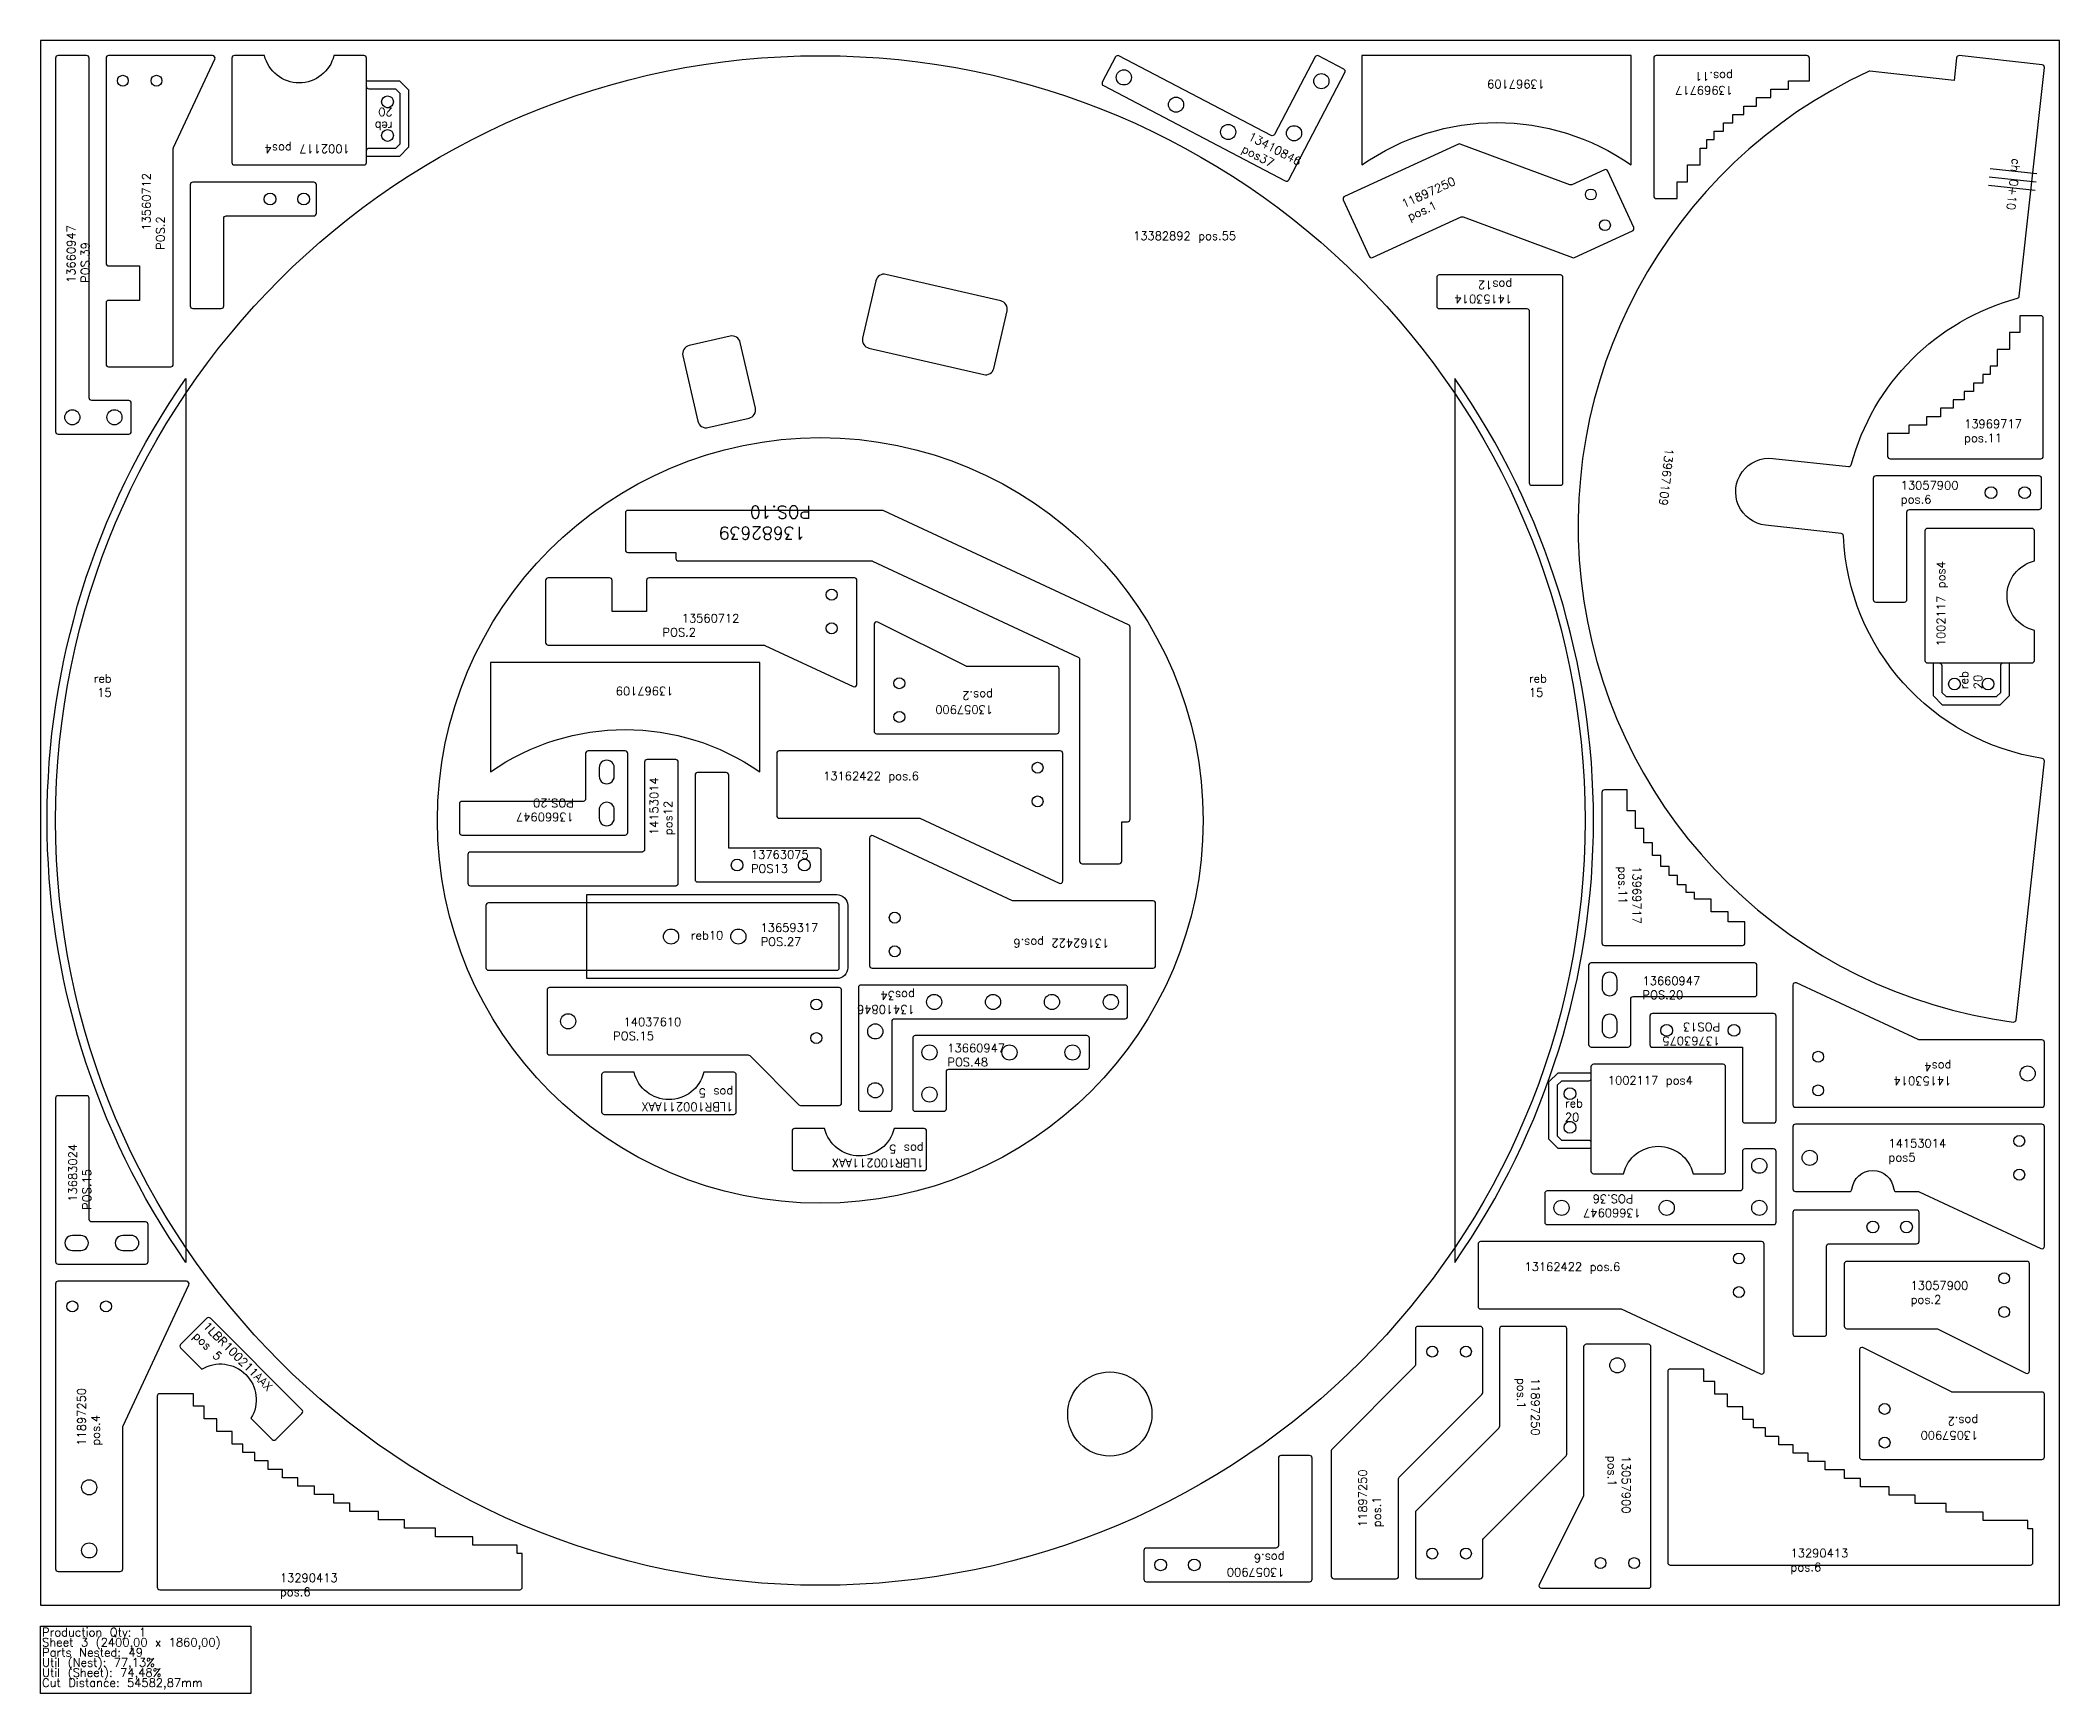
# Model space of a CAD drawing. Header units: millimetres. Extents: x 5040 to 7440, y -105 to 1860.
import ezdxf

# ---------------------------------------------------------------- set-up
doc = ezdxf.new("R2010")
doc.units = ezdxf.units.MM
for name, color, linetype in [('1002117', 7, 'Continuous'), ('11897250 v01', 7, 'Continuous'), ('13057900', 7, 'Continuous'), ('13162422', 7, 'Continuous'), ('13290413', 7, 'Continuous'), ('13382892', 7, 'Continuous'), ('13560712', 7, 'Continuous'), ('13659317v02', 7, 'Continuous'), ('13660947v0', 7, 'Continuous'), ('13682639v0', 7, 'Continuous'), ('13683024v0', 7, 'Continuous'), ('13763075', 7, 'Continuous'), ('13913560', 7, 'Continuous'), ('13967109', 7, 'Continuous'), ('13969717', 7, 'Continuous'), ('14037610v0', 7, 'Continuous'), ('14153014v0', 7, 'Continuous'), ('1LBR100211AAX', 7, 'Continuous'), ('Chanfro', 7, 'Continuous'), ('Rebaixo', 7, 'Continuous'), ('sheet', 24, 'Continuous'), ('Stats', 7, 'Continuous'), ('Texto', 7, 'Continuous')]:
    doc.layers.add(name, color=color, linetype=linetype)
doc.styles.get("Standard").update_dxf_attribs({"font": 'txt.shx'})

msp = doc.modelspace()

# ---------------------------------------------------------------- linework, layer by layer
at = {"color": 2}
for points in [[(6590.5, 1821.8, 0.414213), (6589.2, 1825.9), (6559.1, 1841.6, 0.414213), (6555.1, 1840.4), (6506.8, 1748.3, -0.414214), (6502.8, 1747), (6322, 1841.6, 0.414213), (6318, 1840.4), (6302.2, 1810.3, 0.414214), (6303.5, 1806.2), (6519.6, 1693, 0.414214), (6523.7, 1694.3)], [(6012.3, 590.1, 0.414213), (6015.3, 587.1), (6049.3, 587.1, 0.414213), (6052.3, 590.1), (6052.3, 694.1, -0.414214), (6055.3, 697.1), (6329.3, 697.1, 0.414213), (6332.3, 700.1), (6332.3, 734.1, 0.414213), (6329.3, 737.1), (6015.3, 737.1, 0.414213), (6012.3, 734.1)]]:
    msp.add_lwpolyline(points, format="xyb", close=True, dxfattribs=at)
for centre in [(6327.8, 1816), (6562.6, 1811.6), (6389.8, 1783.6), (6451.8, 1751.1), (6530.1, 1749.6), (6102.3, 717.1), (6172.3, 717.1), (6242.3, 717.1), (6312.3, 717.1), (6032.3, 682.1), (6032.3, 612.1)]:
    msp.add_circle(centre, 9, dxfattribs=at)
at = {"layer": '1002117', "color": 3}
for points in [[(5270.6, 1842, 0.414214), (5267.6, 1839), (5267.6, 1715, 0.414213), (5270.6, 1712), (5424.6, 1712, 0.414214), (5427.6, 1715), (5427.6, 1729, -0.414214), (5430.6, 1732), (5462.6, 1732), (5467.6, 1737), (5467.6, 1797), (5462.6, 1802), (5430.6, 1802, -0.414214), (5427.6, 1805), (5427.6, 1839, 0.414213), (5424.6, 1842), (5388.9, 1842, -0.786796), (5306.3, 1842)], [(7410, 1277, 0.414214), (7407, 1280), (7283, 1280, 0.414213), (7280, 1277), (7280, 1123, 0.414213), (7283, 1120), (7297, 1120, -0.414214), (7300, 1117), (7300, 1085), (7305, 1080), (7365, 1080), (7370, 1085), (7370, 1117, -0.414214), (7373, 1120), (7407, 1120, 0.414213), (7410, 1123), (7410, 1158.7, -0.786796), (7410, 1241.3)], [(7040, 513, 0.414214), (7043, 516), (7043, 640, 0.414213), (7040, 643), (6886, 643, 0.414213), (6883, 640), (6883, 626, -0.414214), (6880, 623), (6848, 623), (6843, 618), (6843, 558), (6848, 553), (6880, 553, -0.414213), (6883, 550), (6883, 516, 0.414213), (6886, 513), (6921.7, 513, -0.786796), (7004.3, 513)]]:
    msp.add_lwpolyline(points, format="xyb", close=True, dxfattribs=at)
for centre in [(5452.6, 1787), (5452.6, 1747), (7315, 1095), (7355, 1095), (6858, 608), (6858, 568)]:
    msp.add_circle(centre, 7, dxfattribs=at)
at = {"layer": '11897250 v01', "color": 2}
for points in [[(6728.6, 1650.1, -0.198912), (6730.9, 1650.2), (6861.2, 1601.8, 0.198912), (6863.5, 1601.9), (6932.3, 1633.5, 0.414213), (6933.8, 1637.4), (6903, 1704.7, 0.414214), (6899, 1706.2), (6860.3, 1688.4, -0.198913), (6858, 1688.3), (6727.7, 1736.7, 0.198912), (6725.4, 1736.6), (6590.1, 1674.6, 0.414213), (6588.6, 1670.6), (6619.4, 1603.4, 0.414214), (6623.4, 1601.9)], [(5135, 40.2, 0.414213), (5138, 43.2), (5138, 212, -0.109518), (5138.3, 213.3), (5216.4, 380.9, 0.548619), (5213.7, 385.2), (5061, 385.2, 0.414213), (5058, 382.2), (5058, 43.2, 0.414213), (5061, 40.2)], [(6654.3, 150.3, -0.198912), (6655.2, 152.4), (6753.4, 250.7, 0.198912), (6754.3, 252.8), (6754.3, 328.5, 0.414214), (6751.3, 331.5), (6677.3, 331.5, 0.414214), (6674.3, 328.5), (6674.3, 285.9, -0.198912), (6673.4, 283.8), (6575.2, 185.6, 0.198913), (6574.3, 183.4), (6574.3, 34.5, 0.414213), (6577.3, 31.5), (6651.3, 31.5, 0.414213), (6654.3, 34.5)], [(6774.3, 212.8, -0.198912), (6773.4, 210.7), (6675.2, 112.4, 0.198912), (6674.3, 110.3), (6674.3, 34.5, 0.414214), (6677.3, 31.5), (6751.3, 31.5, 0.414213), (6754.3, 34.5), (6754.3, 77.2, -0.198912), (6755.2, 79.3), (6853.4, 177.5, 0.198912), (6854.3, 179.6), (6854.3, 328.5, 0.414214), (6851.3, 331.5), (6777.3, 331.5, 0.414214), (6774.3, 328.5)]]:
    msp.add_lwpolyline(points, format="xyb", close=True, dxfattribs=at)
for centre, radius in [((6882.8, 1676.8), 6.5), ((6899.5, 1640.4), 6.5), ((5078, 355.2), 6.5), ((5118, 355.2), 6.5), ((6694.3, 301.5), 6.5), ((6734.3, 301.5), 6.5), ((5098, 140.2), 9), ((5098, 65.2), 9), ((6694.3, 61.5), 6.5), ((6734.3, 61.5), 6.5)]:
    msp.add_circle(centre, radius, dxfattribs=at)
at = {"layer": '13057900', "color": 2}
for points in [[(7221.5, 1192.4), (7255.5, 1192.4, 0.414213), (7258.5, 1195.4), (7258.5, 1299.4, -0.414213), (7261.5, 1302.4), (7415.5, 1302.4, 0.414214), (7418.5, 1305.4), (7418.5, 1339.4, 0.414214), (7415.5, 1342.4), (7221.5, 1342.4, 0.414214), (7218.5, 1339.4), (7218.5, 1195.4, 0.414213)], [(6250.9, 1112.9, 0.414213), (6247.9, 1115.9), (6141.6, 1115.9, -0.116434), (6140.3, 1116.2), (6035.3, 1168.7, 0.557536), (6030.9, 1166), (6030.9, 1038.9, 0.414213), (6033.9, 1035.9), (6247.9, 1035.9, 0.414214), (6250.9, 1038.9)], [(7184.1, 331.7, 0.414213), (7187.1, 328.7), (7293.4, 328.7, -0.116434), (7294.8, 328.4), (7399.8, 275.8, 0.557536), (7404.1, 278.5), (7404.1, 405.7, 0.414214), (7401.1, 408.7), (7187.1, 408.7, 0.414214), (7184.1, 405.7)], [(6877.3, 310.2, 0.414214), (6874.3, 307.2), (6874.3, 130.9, -0.116434), (6874, 129.6), (6821.5, 24.6, 0.557536), (6824.2, 20.2), (6951.3, 20.2, 0.414214), (6954.3, 23.2), (6954.3, 307.2, 0.414214), (6951.3, 310.2)], [(7422, 250.4, 0.414213), (7419, 253.4), (7312.7, 253.4, -0.116434), (7311.4, 253.7), (7206.3, 306.2, 0.557536), (7202, 303.6), (7202, 176.4, 0.414214), (7205, 173.4), (7419, 173.4, 0.414214), (7422, 176.4)], [(6548.5, 178), (6514.5, 178, 0.414213), (6511.5, 175), (6511.5, 71, -0.414213), (6508.5, 68), (6354.5, 68, 0.414214), (6351.5, 65), (6351.5, 31, 0.414214), (6354.5, 28), (6548.5, 28, 0.414214), (6551.5, 31), (6551.5, 175, 0.414213)]]:
    msp.add_lwpolyline(points, format="xyb", close=True, dxfattribs=at)
for centre, radius in [((7358.5, 1322.4), 7), ((7398.5, 1322.4), 7), ((6060.9, 1095.9), 6.5), ((6060.9, 1055.9), 6.5), ((7374.1, 388.7), 6.5), ((7374.1, 348.7), 6.5), ((6914.3, 285.2), 9), ((7232, 233.4), 6.5), ((7232, 193.4), 6.5), ((6371.5, 48), 7), ((6411.5, 48), 7), ((6894.3, 50.2), 6.5), ((6934.3, 50.2), 6.5)]:
    msp.add_circle(centre, radius, dxfattribs=at)
at = {"layer": '13162422', "color": 2}
for points in [[(6085.2, 935.5), (6251, 858.2, 0.548619), (6255.2, 860.9), (6255.2, 1012.5, 0.414214), (6252.2, 1015.5), (5918.2, 1015.5, 0.414214), (5915.2, 1012.5), (5915.2, 938.5, 0.414213), (5918.2, 935.5)], [(6195.5, 837.3), (6029.8, 914.5, 0.548619), (6025.5, 911.8), (6025.5, 760.3, 0.414214), (6028.5, 757.3), (6362.5, 757.3, 0.414214), (6365.5, 760.3), (6365.5, 834.3, 0.414213), (6362.5, 837.3)], [(6918.8, 352.2), (7084.5, 274.9, 0.548619), (7088.8, 277.6), (7088.8, 429.2, 0.414213), (7085.8, 432.2), (6751.8, 432.2, 0.414214), (6748.8, 429.2), (6748.8, 355.2, 0.414214), (6751.8, 352.2)]]:
    msp.add_lwpolyline(points, format="xyb", close=True, dxfattribs=at)
for centre in [(6225.2, 995.5), (6225.2, 955.5), (6055.5, 817.3), (6055.5, 777.3), (7058.8, 412.2), (7058.8, 372.2)]:
    msp.add_circle(centre, 6.5, dxfattribs=at)
at = {"layer": '13290413', "color": 2}
for points in [[(7405.3, 47.8, 0.414213), (7408.3, 50.8), (7408.3, 90.8), (7402.3, 90.8), (7402.3, 100.8), (7349.3, 100.8), (7349.3, 110.8), (7305.3, 110.8), (7305.3, 120.8), (7268.3, 120.8), (7268.3, 130.8), (7237.3, 130.8), (7237.3, 140.8), (7203.3, 140.8), (7203.3, 150.8), (7184.3, 150.8), (7184.3, 160.8), (7161.3, 160.8), (7161.3, 170.8), (7141.3, 170.8), (7141.3, 180.8), (7123.3, 180.8), (7123.3, 190.8), (7106.3, 190.8), (7106.3, 200.8), (7090.3, 200.8), (7090.3, 210.8), (7076.3, 210.8), (7076.3, 220.8), (7063.3, 220.8), (7063.3, 235.8), (7045.3, 235.8), (7045.3, 250.8), (7030.3, 250.8), (7030.3, 265.8), (7017.3, 265.8), (7017.3, 280.8), (6977.3, 280.8, 0.414213), (6974.3, 277.8), (6974.3, 50.8, 0.414213), (6977.3, 47.8)], [(5609.8, 18.5, 0.414213), (5612.8, 21.5), (5612.8, 61.5), (5606.8, 61.5), (5606.8, 71.5), (5553.8, 71.5), (5553.8, 81.5), (5509.8, 81.5), (5509.8, 91.5), (5472.8, 91.5), (5472.8, 101.5), (5441.8, 101.5), (5441.8, 111.5), (5407.8, 111.5), (5407.8, 121.5), (5388.8, 121.5), (5388.8, 131.5), (5365.8, 131.5), (5365.8, 141.5), (5345.8, 141.5), (5345.8, 151.5), (5327.8, 151.5), (5327.8, 161.5), (5310.8, 161.5), (5310.8, 171.5), (5294.8, 171.5), (5294.8, 181.5), (5280.8, 181.5), (5280.8, 191.5), (5267.8, 191.5), (5267.8, 206.5), (5249.8, 206.5), (5249.8, 221.5), (5234.8, 221.5), (5234.8, 236.5), (5221.8, 236.5), (5221.8, 251.5), (5181.8, 251.5, 0.414213), (5178.8, 248.5), (5178.8, 21.5, 0.414213), (5181.8, 18.5)]]:
    msp.add_lwpolyline(points, format="xyb", close=True, dxfattribs=at)
at = {"layer": '13382892', "color": 5}
for points in [[(6045, 1581.9, 0.414214), (6033, 1574.4), (6017.3, 1506.2, 0.414214), (6024.8, 1494.2), (6161.2, 1462.7, 0.414214), (6173.2, 1470.2), (6188.9, 1538.4, 0.414214), (6181.4, 1550.4)], [(5882.3, 1411, 0.414214), (5889.8, 1423), (5871.8, 1501, 0.414214), (5859.8, 1508.4), (5811, 1497.2, 0.414214), (5803.6, 1485.2), (5821.5, 1407.3, 0.414214), (5833.5, 1399.8)]]:
    msp.add_lwpolyline(points, format="xyb", close=True, dxfattribs=at)
for centre, radius in [((5967, 932.8), 909), ((5967, 932.8), 455), ((6311.1, 227.3), 50)]:
    msp.add_circle(centre, radius, dxfattribs=at)
at = {"layer": '13560712', "color": 2}
for points in [[(5198, 1731.3, -0.109517), (5198.3, 1732.6), (5247.3, 1837.7, 0.548619), (5244.6, 1842), (5121, 1842, 0.414213), (5118, 1839), (5118, 1595, 0.414214), (5121, 1592), (5158, 1592), (5158, 1551), (5121, 1551, 0.414213), (5118, 1548), (5118, 1475, 0.414214), (5121, 1472), (5195, 1472, 0.414214), (5198, 1475)], [(5899.8, 1141.2, -0.109518), (5901.1, 1140.9), (6006.2, 1091.9, 0.548619), (6010.5, 1094.6), (6010.5, 1218.2, 0.414213), (6007.5, 1221.2), (5763.5, 1221.2, 0.414214), (5760.5, 1218.2), (5760.5, 1181.2), (5719.5, 1181.2), (5719.5, 1218.2, 0.414213), (5716.5, 1221.2), (5643.5, 1221.2, 0.414214), (5640.5, 1218.2), (5640.5, 1144.2, 0.414214), (5643.5, 1141.2)]]:
    msp.add_lwpolyline(points, format="xyb", close=True, dxfattribs=at)
for centre in [(5138, 1812), (5178, 1812), (5980.5, 1201.2), (5980.5, 1161.2)]:
    msp.add_circle(centre, 6.5, dxfattribs=at)
at = {"layer": '13659317v02', "color": 1}
msp.add_lwpolyline([(5572.6, 754.8), (5986.6, 754.8, 0.414213), (5989.6, 757.8), (5989.6, 831.8, 0.414214), (5986.6, 834.8), (5572.6, 834.8, 0.414214), (5569.6, 831.8), (5569.6, 757.8, 0.414213)], format="xyb", close=True, dxfattribs=at)
at = {"layer": '13659317v02', "color": 1, "linetype": 'Continuous', "lineweight": 25}
for centre in [(5789.6, 794.8), (5869.6, 794.8)]:
    msp.add_circle(centre, 9, dxfattribs=at)
at = {"layer": '13660947v0', "color": 2}
for points in [[(5061, 1392), (5145, 1392, 0.414214), (5148, 1395), (5148, 1429, 0.414213), (5145, 1432), (5101, 1432, -0.414214), (5098, 1435), (5098, 1839, 0.414214), (5095, 1842), (5061, 1842, 0.414214), (5058, 1839), (5058, 1395, 0.414214)], [(5735.1, 1015.5), (5691.1, 1015.5, 0.414214), (5688.1, 1012.5), (5688.1, 958.5, -0.414214), (5685.1, 955.5), (5541.1, 955.5, 0.414214), (5538.1, 952.5), (5538.1, 918.5, 0.414213), (5541.1, 915.5), (5735.1, 915.5, 0.414213), (5738.1, 918.5), (5738.1, 1012.5, 0.414214)], [(5704.1, 985.5, 1.000103), (5722.1, 985.5), (5722.1, 995.5, 1.000191), (5704.1, 995.5)], [(5704.1, 935.5, 1.000103), (5722.1, 935.5), (5722.1, 945.5, 0.999897), (5704.1, 945.5)], [(6883.2, 663.5), (6927.2, 663.5, 0.414214), (6930.2, 666.5), (6930.2, 720.5, -0.414214), (6933.2, 723.5), (7077.2, 723.5, 0.414214), (7080.2, 726.5), (7080.2, 760.5, 0.414213), (7077.2, 763.5), (6883.2, 763.5, 0.414213), (6880.2, 760.5), (6880.2, 666.5, 0.414214)], [(6914.2, 743.5, 1.000105), (6896.2, 743.5), (6896.2, 733.5, 0.999895), (6914.2, 733.5)], [(6914.2, 693.5, 1.000105), (6896.2, 693.5), (6896.2, 683.5, 0.999895), (6914.2, 683.5)], [(6076.8, 674.1), (6076.8, 590.1, 0.414213), (6079.8, 587.1), (6113.8, 587.1, 0.414213), (6116.8, 590.1), (6116.8, 634.1, -0.414213), (6119.8, 637.1), (6283.8, 637.1, 0.414213), (6286.8, 640.1), (6286.8, 674.1, 0.414214), (6283.8, 677.1), (6079.8, 677.1, 0.414213)], [(7060, 492.4), (6831, 492.4, 0.414213), (6828, 489.4), (6828, 455.4, 0.414214), (6831, 452.4), (7100, 452.4, 0.414214), (7103, 455.4), (7103, 539.4, 0.414213), (7100, 542.4), (7066, 542.4, 0.414214), (7063, 539.4), (7063, 495.4, -0.414213)]]:
    msp.add_lwpolyline(points, format="xyb", close=True, dxfattribs=at)
for centre in [(5078, 1412), (5128, 1412), (6096.8, 657.1), (6191.8, 657.1), (6266.8, 657.1), (6096.8, 607.1), (7083, 522.4), (6848, 472.4), (6973, 472.4), (7083, 472.4)]:
    msp.add_circle(centre, 9, dxfattribs=at)
at = {"layer": '13682639v0', "color": 2}
msp.add_lwpolyline([(6325.2, 931.3), (6332.2, 931.3, 0.414214), (6335.2, 934.3), (6335.2, 1162.6, 0.291473), (6333.5, 1165.3), (6042.5, 1301, 0.109518), (6041.2, 1301.3), (5738.3, 1301.3, 0.414213), (5735.3, 1298.3), (5735.3, 1254.3, 0.414214), (5738.3, 1251.3), (5795.3, 1251.3), (5795.3, 1244.3, 0.414214), (5798.3, 1241.3), (6027.9, 1241.3, -0.109518), (6029.2, 1241), (6273.5, 1127.1, -0.291473), (6275.2, 1124.4), (6275.2, 884.3, 0.414214), (6278.2, 881.3), (6322.2, 881.3, 0.414214), (6325.2, 884.3)], format="xyb", close=True, dxfattribs=at)
at = {"layer": '13683024v0', "color": 2}
for points in [[(5168, 408.6), (5168, 452.6, 0.414214), (5165, 455.6), (5101, 455.6, -0.414214), (5098, 458.6), (5098, 602.6, 0.414213), (5095, 605.6), (5061, 605.6, 0.414214), (5058, 602.6), (5058, 408.6, 0.414214), (5061, 405.6), (5165, 405.6, 0.414213)], [(5088, 439.6), (5078, 439.6, 1.000227), (5078, 421.6), (5088, 421.6, 1.000166)], [(5148, 439.6), (5138, 439.6, 1.00014), (5138, 421.6), (5148, 421.6, 0.99986)]]:
    msp.add_lwpolyline(points, format="xyb", close=True, dxfattribs=at)
at = {"layer": '13763075', "color": 2}
for points in [[(5855.1, 989.8), (5821.1, 989.8, 0.414213), (5818.1, 986.8), (5818.1, 862.8, 0.414213), (5821.1, 859.8), (5965.1, 859.8, 0.414214), (5968.1, 862.8), (5968.1, 896.8, 0.414213), (5965.1, 899.8), (5858.1, 899.8), (5858.1, 986.8, 0.414214)], [(7066, 573.3), (7100, 573.3, 0.414213), (7103, 576.3), (7103, 700.3, 0.414214), (7100, 703.3), (6956, 703.3, 0.414214), (6953, 700.3), (6953, 666.3, 0.414214), (6956, 663.3), (7063, 663.3), (7063, 576.3, 0.414214)]]:
    msp.add_lwpolyline(points, format="xyb", close=True, dxfattribs=at)
for centre in [(5868.1, 879.8), (5948.1, 879.8), (6973, 683.3), (7053, 683.3)]:
    msp.add_circle(centre, 7, dxfattribs=at)
at = {"layer": '13913560', "color": 2}
for points in [[(5221, 1541.4), (5255, 1541.4, 0.414213), (5258, 1544.4), (5258, 1648.4, -0.414214), (5261, 1651.4), (5365, 1651.4, 0.414214), (5368, 1654.4), (5368, 1688.4, 0.414213), (5365, 1691.4), (5221, 1691.4, 0.414213), (5218, 1688.4), (5218, 1544.4, 0.414213)], [(7126, 319.7), (7160, 319.7, 0.414214), (7163, 322.7), (7163, 426.7, -0.414214), (7166, 429.7), (7270, 429.7, 0.414213), (7273, 432.7), (7273, 466.7, 0.414214), (7270, 469.7), (7126, 469.7, 0.414213), (7123, 466.7), (7123, 322.7, 0.414213)]]:
    msp.add_lwpolyline(points, format="xyb", close=True, dxfattribs=at)
for centre in [(5313, 1671.4), (5353, 1671.4), (7218, 449.7), (7258, 449.7)]:
    msp.add_circle(centre, 7, dxfattribs=at)
at = {"layer": '13967109', "color": 2}
for points in [[(6930.8, 1842), (6610.8, 1842), (6610.8, 1712, -0.313859), (6930.8, 1712)], [(7392.1, 1556), (7421.9, 1827.8, 0.414214), (7419.3, 1831.1), (7320.8, 1841.9, 0.414213), (7317.5, 1839.3), (7314.6, 1812.4), (7214.6, 1823.4, 0.136464), (7213, 1823.1, 0.751221), (7384.8, 693.2, 0.420661), (7388.2, 695.9), (7421.9, 1003.2, 0.400817), (7419.4, 1006.5, -0.357203), (7183, 1271, 0.370211), (7180.3, 1273.9), (7090.6, 1283.7, -1.000013), (7099.3, 1363.2), (7189, 1353.4, 0.370211), (7192.3, 1355.6, -0.267561), (7389.9, 1553.5, 0.308866)], [(5895, 1120.6), (5575, 1120.6), (5575, 990.6, -0.313859), (5895, 990.6)]]:
    msp.add_lwpolyline(points, format="xyb", close=True, dxfattribs=at)
at = {"layer": '13969717', "color": 2}
for points in [[(7142.6, 1839, 0.414213), (7139.6, 1842), (6960.6, 1842, 0.414213), (6957.6, 1839), (6957.6, 1675, 0.414214), (6960.6, 1672), (6985.6, 1672), (6985.6, 1692), (6997.6, 1692), (6997.6, 1712), (7012.6, 1712), (7012.6, 1732), (7020.6, 1732), (7020.6, 1742), (7029.6, 1742), (7029.6, 1752), (7040.6, 1752), (7040.6, 1762), (7051.6, 1762), (7051.6, 1772), (7064.6, 1772), (7064.6, 1782), (7079.6, 1782), (7079.6, 1792), (7096.6, 1792), (7096.6, 1802), (7117.6, 1802), (7117.6, 1812), (7142.6, 1812)], [(7235.6, 1365.7, 0.414213), (7238.6, 1362.7), (7417.6, 1362.7, 0.414213), (7420.6, 1365.7), (7420.6, 1529.7, 0.414214), (7417.6, 1532.7), (7392.6, 1532.7), (7392.6, 1512.7), (7380.6, 1512.7), (7380.6, 1492.7), (7365.6, 1492.7), (7365.6, 1472.7), (7357.6, 1472.7), (7357.6, 1462.7), (7348.6, 1462.7), (7348.6, 1452.7), (7337.6, 1452.7), (7337.6, 1442.7), (7326.6, 1442.7), (7326.6, 1432.7), (7313.6, 1432.7), (7313.6, 1422.7), (7298.6, 1422.7), (7298.6, 1412.7), (7281.6, 1412.7), (7281.6, 1402.7), (7260.6, 1402.7), (7260.6, 1392.7), (7235.6, 1392.7)], [(6899, 969.2, 0.414213), (6896, 966.2), (6896, 787.2, 0.414214), (6899, 784.2), (7063, 784.2, 0.414214), (7066, 787.2), (7066, 812.2), (7046, 812.2), (7046, 824.2), (7026, 824.2), (7026, 839.2), (7006, 839.2), (7006, 847.2), (6996, 847.2), (6996, 856.2), (6986, 856.2), (6986, 867.2), (6976, 867.2), (6976, 878.2), (6966, 878.2), (6966, 891.2), (6956, 891.2), (6956, 906.2), (6946, 906.2), (6946, 923.2), (6936, 923.2), (6936, 944.2), (6926, 944.2), (6926, 969.2)]]:
    msp.add_lwpolyline(points, format="xyb", close=True, dxfattribs=at)
at = {"layer": '14037610v0', "color": 2}
msp.add_lwpolyline([(5881.1, 654.1, -0.198913), (5883.2, 653.3), (5941.4, 595, 0.198912), (5943.5, 594.1), (5989.3, 594.1, 0.414214), (5992.3, 597.1), (5992.3, 731.1, 0.414214), (5989.3, 734.1), (5645.3, 734.1, 0.414213), (5642.3, 731.1), (5642.3, 657.1, 0.414214), (5645.3, 654.1)], format="xyb", close=True, dxfattribs=at)
for centre, radius in [((5962.3, 714.1), 6.5), ((5667.3, 694.1), 9), ((5962.3, 674.1), 6.5)]:
    msp.add_circle(centre, radius, dxfattribs=at)
at = {"layer": '14153014v0', "color": 2}
for points in [[(6849.6, 1334.2), (6849.6, 1578.2, 0.414214), (6846.6, 1581.2), (6702.6, 1581.2, 0.414214), (6699.6, 1578.2), (6699.6, 1544.2, 0.414213), (6702.6, 1541.2), (6806.6, 1541.2, -0.414214), (6809.6, 1538.2), (6809.6, 1334.2, 0.414213), (6812.6, 1331.2), (6846.6, 1331.2, 0.414214)], [(5551.1, 855.3), (5795.1, 855.3, 0.414214), (5798.1, 858.3), (5798.1, 1002.3, 0.414214), (5795.1, 1005.3), (5761.1, 1005.3, 0.414214), (5758.1, 1002.3), (5758.1, 898.3, -0.414214), (5755.1, 895.3), (5551.1, 895.3, 0.414213), (5548.1, 892.3), (5548.1, 858.3, 0.414214)], [(7271.9, 672.3), (7127.3, 739.7, 0.548619), (7123, 737), (7123, 595, 0.414214), (7126, 592), (7419, 592, 0.414214), (7422, 595), (7422, 669, 0.414214), (7419, 672), (7273.2, 672, -0.109518)], [(7123, 494.8, 0.414214), (7126, 491.8), (7190.2, 491.8, 0.38311), (7193.1, 494.4, -0.898027), (7242.9, 494.4, 0.38311), (7245.8, 491.8), (7271.8, 491.8, -0.109518), (7273.1, 491.5), (7417.7, 424, 0.548619), (7422, 426.8), (7422, 568.8, 0.414213), (7419, 571.8), (7126, 571.8, 0.414213), (7123, 568.8)]]:
    msp.add_lwpolyline(points, format="xyb", close=True, dxfattribs=at)
for centre, radius in [((7153, 652), 6.5), ((7402, 632), 9), ((7153, 612), 6.5), ((7392, 551.8), 6.5), ((7143, 531.8), 9), ((7392, 511.8), 6.5)]:
    msp.add_circle(centre, radius, dxfattribs=at)
at = {"layer": '1LBR100211AAX', "color": 2}
for points in [[(5867.1, 586.5), (5867.1, 630.5, 0.414213), (5864.1, 633.5), (5828.4, 633.5, -0.786796), (5745.7, 633.5), (5710.1, 633.5, 0.414213), (5707.1, 630.5), (5707.1, 586.5, 0.414213), (5710.1, 583.5), (5864.1, 583.5, 0.414214)], [(6093.4, 519.6), (6093.4, 563.6, 0.414213), (6090.4, 566.6), (6054.7, 566.6, -0.786796), (5972.1, 566.6), (5936.4, 566.6, 0.414213), (5933.4, 563.6), (5933.4, 519.6, 0.414213), (5936.4, 516.6), (6090.4, 516.6, 0.414213)], [(5237.8, 341.2), (5206.7, 310.1, 0.414213), (5206.7, 305.9), (5231.9, 280.6, -0.786796), (5290.3, 222.2), (5315.6, 197, 0.414213), (5319.8, 197), (5350.9, 228.1, 0.414213), (5350.9, 232.3), (5242, 341.2, 0.414214)]]:
    msp.add_lwpolyline(points, format="xyb", close=True, dxfattribs=at)
at = {"layer": 'Chanfro', "color": 2}
for p, q in [((7357.4, 1707.9), (7413.1, 1701.8)), ((7355.3, 1688), (7410.9, 1681.9)), ((7356.3, 1697.9), (7412, 1691.8))]:
    msp.add_line(p, q, dxfattribs=at)
at = {"layer": 'Rebaixo', "color": 3}
for points in [[(5427.6, 1812), (5466.8, 1812), (5477.6, 1801.1), (5477.6, 1732.9), (5466.8, 1722), (5427.6, 1722)], [(7380, 1120), (7380, 1080.8), (7369.1, 1070), (7300.8, 1070), (7290, 1080.8), (7290, 1120)], [(6883, 543), (6843.9, 543), (6833, 553.9), (6833, 622.2), (6843.9, 633), (6883, 633)]]:
    msp.add_lwpolyline(points, close=True, dxfattribs=at)
at = {"layer": 'Rebaixo', "color": 5}
for points in [[(5213, 1458.2), (5213, 407.4, -0.314047)], [(6721, 1458.2), (6721, 407.4, 0.314047)]]:
    msp.add_lwpolyline(points, format="xyb", close=True, dxfattribs=at)
at = {"layer": 'Rebaixo', "color": 1, "linetype": 'Continuous', "lineweight": 25}
msp.add_lwpolyline([(5689.6, 844.8), (5986.6, 844.8, -0.414214), (5999.6, 831.8), (5999.6, 757.8, -0.414214), (5986.6, 744.8), (5689.6, 744.8)], format="xyb", close=True, dxfattribs=at)
at = {"layer": 'sheet', "color": 7}
msp.add_lwpolyline([(5040, 0), (7440, 0), (7440, 1860), (5040, 1860)], close=True, dxfattribs=at)
at = {"layer": 'Stats', "color": 151}
msp.add_lwpolyline([(5040, -25), (5290, -25), (5290, -105), (5040, -105), (5040, -25)], close=True, dxfattribs=at)

# ---------------------------------------------------------------- texts
at = {"layer": 'Chanfro', "color": 2}
msp.add_text('ch 0+10', height=10, rotation=263.7344, dxfattribs=at).set_placement((7383.7, 1720.1))
at = {"layer": 'Rebaixo', "color": 3, "char_height": 10, "attachment_point": 1}
for insert, rotation in [((5458.7, 1753.2), 180), ((7321.2, 1088.9), 90)]:
    msp.add_mtext_dynamic_manual_height_columns('reb\\P20', width=33.653, gutter_width=12.5, heights=[0], dxfattribs=dict(at, insert=insert, rotation=rotation))
at = {"layer": 'Rebaixo', "color": 5, "char_height": 10}
for insert, attachment_point in [((5124.8, 1106.6), 3), ((6809.2, 1106.6), 1)]:
    msp.add_mtext_dynamic_manual_height_columns('reb\\P15', width=4.468, gutter_width=12.5, heights=[0], dxfattribs=dict(at, insert=insert, attachment_point=attachment_point))
at = {"layer": 'Rebaixo', "color": 1, "insert": (5813.1, 801.4), "char_height": 10, "attachment_point": 1}
msp.add_mtext_dynamic_manual_height_columns('reb10', width=44.144, gutter_width=12.5, heights=[0], dxfattribs=at)
at = {"layer": 'Rebaixo', "color": 3, "insert": (6852, 601.8), "char_height": 10, "attachment_point": 1}
msp.add_mtext_dynamic_manual_height_columns('reb\\P20', width=33.653, gutter_width=12.5, heights=[0], dxfattribs=at)
at = {"layer": 'Stats', "color": 60}
for s, p in [('Sheet 3 (2400,00 x 1860,00)', (5042, -49)), ('Production Qty: 1', (5042, -37)), ('Parts Nested: 49', (5042, -61)), ('Util (Nest): 77,13%', (5042, -73)), ('Cut Distance: 54582,87mm', (5042, -97)), ('Util (Sheet): 74,48%', (5042, -85))]:
    msp.add_text(s, height=10, dxfattribs=at).set_placement(p)
at = {"layer": 'Texto', "color": 2, "attachment_point": 1}
for s, insert, char_height, width, rotation in [('13969717\\Ppos.11', (7051.7, 1795.5), 10, 75.614, 180), ('13967109', (6828.2, 1803), 10, 333.596, 180), ('13410846\\Ppos37', (6479.3, 1751.4), 10, 79.022, 332.354), ('{\\W2.568823; }13560712 POS.2', (5161, 1611), 10, 124.873, 90), ('11897250 pos.1', (6656.5, 1669.6), 10, 99.439, 24.6175), ('13660947 POS.39', (5071.6, 1571.7), 10, 116.776, 90), ('14153014\\Ppos12', (6789.4, 1547.5), 10, 128.839, 180), ('13967109', (6981.2, 1374.5), 10, 333.596, 263.7344), ('{\\W0.504291; }13682639 POS.10', (5955.9, 1266.8), 15, 175.026, 180), ('13967109', (5792.4, 1081.6), 10, 333.596, 180), ('13057900 pos.2', (6172.2, 1059.5), 10, 56.183, 180), ('14153014\\Ppos12', (5764.4, 915.4), 10, 128.839, 90), ('13660947 POS.20', (5674, 931.8), 10, 116.776, 180), ('13969717\\Ppos.11', (6942.5, 878.4), 10, 75.614, 270), ('13162422 pos.6', (6310.4, 782), 10, 185.527, 180), ('13410846\\Ppos34', (6079.3, 703.1), 10, 79.022, 180), ('13763075 \\PPOS13', (7036.5, 665.8), 10, 131.764, 180), ('14153014\\Ppos4', (7311.4, 618.3), 10, 128.839, 180), ('1LBR100211AAX pos 5', (5863.5, 587.4), 10, 131.995, 180), ('{\\W1.089934; }13683024 POS.15', (5073.5, 470), 10, 121.339, 90), ('1LBR100211AAX pos 5', (6089.9, 520.6), 10, 131.995, 180), ('13660947\\P POS.36', (6942.3, 461.4), 10, 116.776, 180), ('1LBR100211AAX pos 5', (5239.7, 338), 10, 131.995, 315), ('11897250 pos.1', (6822, 270.2), 10, 99.439, 270), ('11897250 pos.4', (5083.9, 189.7), 10, 99.439, 90), ('13057900 pos.2', (7343.3, 197), 10, 56.183, 180), ('13057900 pos.1', (6929.8, 177.7), 10, 56.183, 270), ('11897250 pos.1', (6606.6, 92.9), 10, 99.439, 90), ('13057900 pos.6', (6518.8, 34.3), 10, 56.183, 180)]:
    msp.add_mtext(s, dxfattribs=dict(at, insert=insert, char_height=char_height, width=width, rotation=rotation))
at = {"layer": 'Texto', "color": 3, "char_height": 10, "width": 126.181, "attachment_point": 1}
for insert, rotation in [((5407.7, 1726.1), 180), ((7294, 1139.9), 90)]:
    msp.add_mtext('1002117 pos4', dxfattribs=dict(at, insert=insert, rotation=rotation))
at = {"layer": 'Texto', "color": 5, "insert": (6338.7, 1632.7), "char_height": 10, "width": 135.737, "attachment_point": 1}
msp.add_mtext('13382892 pos.55', dxfattribs=at)
at = {"layer": 'Texto', "color": 2, "char_height": 10, "attachment_point": 1}
for s, insert, width in [('13969717\\Ppos.11', (7326.5, 1409.2), 75.614), ('13057900 pos.6', (7251.2, 1336.2), 56.183), ('{\\W2.568823; }13560712 POS.2', (5779.4, 1178.2), 124.873), ('13162422 pos.6', (5970.4, 990.7), 185.527), ('13763075 \\PPOS13', (5884.5, 897.3), 131.764), ('13660947 POS.20', (6944.2, 747.2), 116.776), ('{\\W1.39439; }14037610 POS.15', (5720.7, 698.4), 123.703), ('13660947 \\PPOS.48', (6118, 667.3), 116.776), ('14153014\\Ppos5', (7236.6, 554.1), 128.839), ('13162422 pos.6', (6803.9, 407.4), 185.527), ('13057900 pos.2', (7262.9, 385.1), 56.183), ('13290413 pos.6', (7120.2, 67), 105.178), ('13290413 pos.6', (5324.7, 37.6), 105.178)]:
    msp.add_mtext(s, dxfattribs=dict(at, insert=insert, width=width))
at = {"layer": 'Texto', "color": 1, "insert": (5896, 810.4), "char_height": 10, "attachment_point": 1}
msp.add_mtext_dynamic_manual_height_columns('13659317\\PPOS.27', width=171.219, gutter_width=12.5, heights=[0], dxfattribs=at)
at = {"layer": 'Texto', "color": 3, "insert": (6903, 629), "char_height": 10, "width": 126.181, "attachment_point": 1}
msp.add_mtext('1002117 pos4', dxfattribs=at)

doc.saveas('drawing.dxf')
